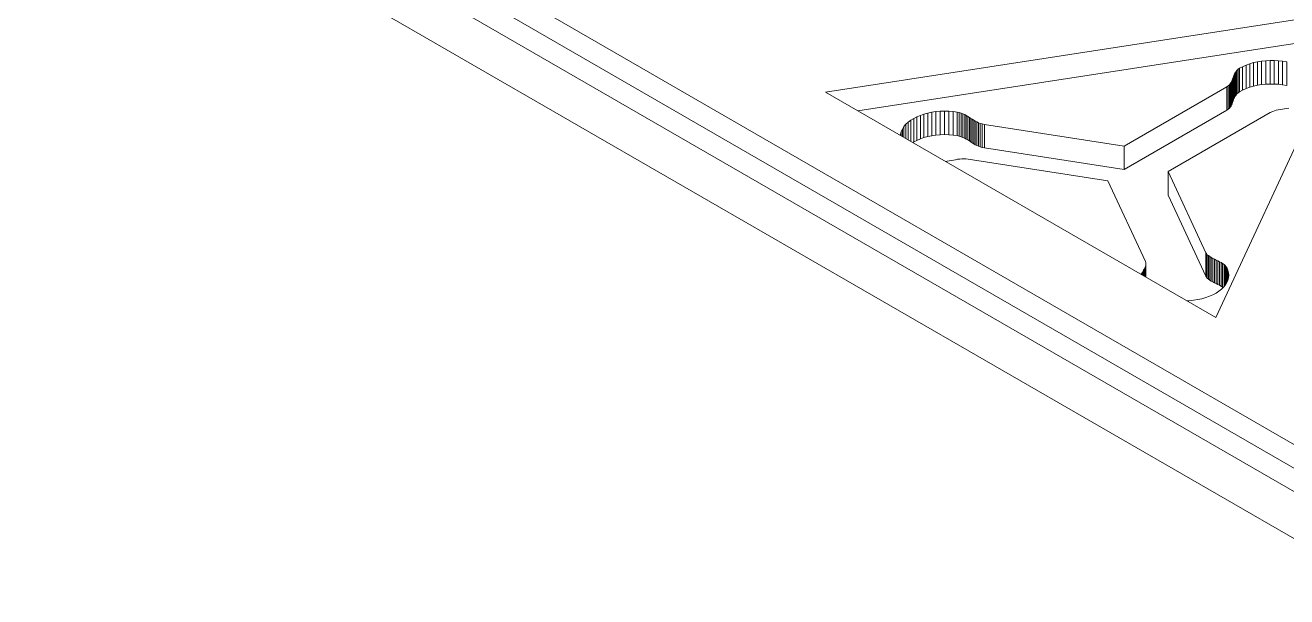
# Model space of a CAD drawing. Header units: inches. Extents: x 2.5 to 18.9, y 2.6 to 12.3.
# Drawn here: x 2.521 to 5.254, y 5.622 to 6.861 of the extents above; entities that cross this region are included whole.
import ezdxf

# ---------------------------------------------------------------- set-up
doc = ezdxf.new("R2010")
doc.units = ezdxf.units.IN
doc.header["$MEASUREMENT"] = 0

# ---------------------------------------------------------------- blocks, each defined once
blk = doc.blocks.new('A$C39963D99')
at = {"color": 0, "linetype": 'Continuous', "lineweight": 0, "extrusion": (3.33067e-16, 0.816497, 0.57735)}
for p, q in [((5.6569, -3.0619), (13.8593, -7.7975)), ((5.6569, -3.1129), (13.8593, -7.8486)), ((13.8593, -7.8486), (5.6569, -3.1129)), ((13.8593, -7.8996), (5.6569, -3.1639)), ((5.6569, -3.1639), (13.8593, -7.8996)), ((13.8593, -8.0017), (5.6569, -3.266)), ((7.391, -3.8856), (8.5461, -3.7069)), ((8.5461, -3.7069), (8.2366, -4.3738)), ((8.5206, -3.7619), (7.4607, -3.9259)), ((8.3018, -3.8266), (8.3098, -3.8237)), ((8.3098, -3.8237), (8.3182, -3.8213)), ((8.3098, -3.8747), (8.3098, -3.8237)), ((8.3182, -3.8213), (8.3268, -3.8193)), ((8.3182, -3.8723), (8.3182, -3.8213)), ((8.3268, -3.8193), (8.3357, -3.8179)), ((8.3268, -3.8704), (8.3268, -3.8193)), ((8.3357, -3.8179), (8.3448, -3.817)), ((8.3357, -3.8689), (8.3357, -3.8179)), ((8.3448, -3.817), (8.3539, -3.8165)), ((8.3448, -3.868), (8.3448, -3.817)), ((8.3539, -3.8676), (8.3539, -3.8165)), ((8.3539, -3.8165), (8.3631, -3.8166)), ((8.3631, -3.8676), (8.3631, -3.8166)), ((8.3631, -3.8166), (8.3722, -3.8171)), ((8.3722, -3.8682), (8.3722, -3.8171)), ((8.3722, -3.8171), (8.3812, -3.8182)), ((8.3812, -3.8692), (8.3812, -3.8182)), ((8.3812, -3.8182), (8.3901, -3.8198)), ((8.3901, -3.8708), (8.3901, -3.8198)), ((8.2728, -3.8565), (8.2738, -3.8538)), ((8.2738, -3.8538), (8.2747, -3.851)), ((8.2738, -3.9048), (8.2738, -3.8538)), ((8.2747, -3.851), (8.2757, -3.8483)), ((8.2747, -3.902), (8.2747, -3.851)), ((8.2757, -3.8483), (8.2769, -3.8456)), ((8.2757, -3.8993), (8.2757, -3.8483)), ((8.2769, -3.8456), (8.2783, -3.843)), ((8.2769, -3.8966), (8.2769, -3.8456)), ((8.2783, -3.843), (8.2801, -3.8404)), ((8.2783, -3.894), (8.2783, -3.843)), ((8.2801, -3.8404), (8.2822, -3.838)), ((8.2801, -3.8914), (8.2801, -3.8404)), ((8.2822, -3.838), (8.2848, -3.8356)), ((8.2822, -3.889), (8.2822, -3.838)), ((8.2848, -3.8356), (8.2879, -3.8334)), ((8.2848, -3.8867), (8.2848, -3.8356)), ((8.2879, -3.8334), (8.2941, -3.83)), ((8.2879, -3.8845), (8.2879, -3.8334)), ((8.2941, -3.83), (8.3018, -3.8266)), ((8.2941, -3.8811), (8.2941, -3.83)), ((8.3018, -3.8776), (8.3018, -3.8266)), ((8.0378, -4.002), (8.2602, -3.8736)), ((8.2602, -3.8736), (8.2633, -3.8714)), ((8.2602, -3.9246), (8.2602, -3.8736)), ((8.2633, -3.8714), (8.2657, -3.8692)), ((8.2633, -3.9224), (8.2633, -3.8714)), ((8.2657, -3.8692), (8.2677, -3.8668)), ((8.2657, -3.9202), (8.2657, -3.8692)), ((8.2677, -3.8668), (8.2694, -3.8644)), ((8.2677, -3.9179), (8.2677, -3.8668)), ((8.2694, -3.8644), (8.2707, -3.8618)), ((8.2694, -3.9154), (8.2694, -3.8644)), ((8.2707, -3.8618), (8.2719, -3.8592)), ((8.2707, -3.9128), (8.2707, -3.8618)), ((8.2719, -3.8592), (8.2728, -3.8565)), ((8.2719, -3.9102), (8.2719, -3.8592)), ((8.2728, -3.9075), (8.2728, -3.8565)), ((8.2941, -3.8811), (8.2879, -3.8845)), ((8.3018, -3.8776), (8.2941, -3.8811)), ((8.3098, -3.8747), (8.3018, -3.8776)), ((8.3182, -3.8723), (8.3098, -3.8747)), ((8.3268, -3.8704), (8.3182, -3.8723)), ((8.3357, -3.8689), (8.3268, -3.8704)), ((8.3448, -3.868), (8.3357, -3.8689)), ((8.3539, -3.8676), (8.3448, -3.868)), ((8.3631, -3.8676), (8.3539, -3.8676)), ((8.3722, -3.8682), (8.3631, -3.8676)), ((8.3812, -3.8692), (8.3722, -3.8682)), ((8.3901, -3.8708), (8.3812, -3.8692)), ((8.2366, -4.3738), (7.391, -3.8856)), ((8.2728, -3.9075), (8.2719, -3.9102)), ((8.2738, -3.9048), (8.2728, -3.9075)), ((8.2747, -3.902), (8.2738, -3.9048)), ((8.2757, -3.8993), (8.2747, -3.902)), ((8.2769, -3.8966), (8.2757, -3.8993)), ((8.2783, -3.894), (8.2769, -3.8966)), ((8.2801, -3.8914), (8.2783, -3.894)), ((8.2822, -3.889), (8.2801, -3.8914)), ((8.2848, -3.8867), (8.2822, -3.889)), ((8.2879, -3.8845), (8.2848, -3.8867)), ((7.5888, -3.9386), (7.5962, -3.9355)), ((7.5962, -3.9355), (7.6041, -3.9328)), ((7.5962, -3.9865), (7.5962, -3.9355)), ((7.6041, -3.9328), (7.6124, -3.9305)), ((7.6041, -3.9838), (7.6041, -3.9328)), ((7.6124, -3.9305), (7.621, -3.9287)), ((7.6124, -3.9816), (7.6124, -3.9305)), ((7.621, -3.9287), (7.6299, -3.9274)), ((7.621, -3.9798), (7.621, -3.9287)), ((7.6299, -3.9274), (7.6391, -3.9266)), ((7.6299, -3.9784), (7.6299, -3.9274)), ((7.6391, -3.9266), (7.6485, -3.9262)), ((7.6391, -3.9776), (7.6391, -3.9266)), ((7.6485, -3.9773), (7.6485, -3.9262)), ((7.6485, -3.9262), (7.6579, -3.9265)), ((7.6579, -3.9775), (7.6579, -3.9265)), ((7.6579, -3.9265), (7.6675, -3.9272)), ((7.6675, -3.9783), (7.6675, -3.9272)), ((7.6675, -3.9272), (7.6759, -3.9284)), ((7.6759, -3.9794), (7.6759, -3.9284)), ((7.6759, -3.9284), (7.6804, -3.9294)), ((7.6804, -3.9804), (7.6804, -3.9294)), ((7.6804, -3.9294), (7.6847, -3.9306)), ((7.6847, -3.9817), (7.6847, -3.9306)), ((7.6847, -3.9306), (7.6886, -3.9322)), ((7.6886, -3.9832), (7.6886, -3.9322)), ((7.6886, -3.9322), (7.6923, -3.9339)), ((7.6923, -3.9849), (7.6923, -3.9339)), ((7.6923, -3.9339), (7.6958, -3.9358)), ((7.6958, -3.9868), (7.6958, -3.9358)), ((7.6958, -3.9358), (7.6992, -3.9378)), ((8.2602, -3.9246), (8.0378, -4.053)), ((8.3544, -3.9293), (8.1331, -4.0571)), ((8.2633, -3.9224), (8.2602, -3.9246)), ((8.2657, -3.9202), (8.2633, -3.9224)), ((8.2677, -3.9179), (8.2657, -3.9202)), ((8.2694, -3.9154), (8.2677, -3.9179)), ((8.2707, -3.9128), (8.2694, -3.9154)), ((8.2719, -3.9102), (8.2707, -3.9128)), ((8.3596, -3.9268), (8.3544, -3.9293)), ((8.3633, -3.9254), (8.3596, -3.9268)), ((8.3674, -3.9242), (8.3633, -3.9254)), ((8.3716, -3.9233), (8.3674, -3.9242)), ((8.376, -3.9225), (8.3716, -3.9233)), ((8.3806, -3.9218), (8.376, -3.9225)), ((8.3852, -3.9213), (8.3806, -3.9218)), ((8.3899, -3.9207), (8.3852, -3.9213)), ((8.3947, -3.9202), (8.3899, -3.9207)), ((7.5572, -3.9651), (7.5607, -3.9598)), ((7.5607, -3.9598), (7.5649, -3.9549)), ((7.5607, -3.9836), (7.5607, -3.9598)), ((7.5649, -3.9549), (7.5699, -3.9503)), ((7.5649, -3.986), (7.5649, -3.9549)), ((7.5699, -3.9503), (7.5756, -3.946)), ((7.5699, -3.9889), (7.5699, -3.9503)), ((7.5756, -3.946), (7.5819, -3.9421)), ((7.5756, -3.9922), (7.5756, -3.946)), ((7.5819, -3.9421), (7.5888, -3.9386)), ((7.5819, -3.9932), (7.5819, -3.9421)), ((7.5888, -3.9897), (7.5888, -3.9386)), ((7.6992, -3.9888), (7.6992, -3.9378)), ((7.6992, -3.9378), (7.7024, -3.9399)), ((7.7024, -3.9909), (7.7024, -3.9399)), ((7.7024, -3.9399), (7.7056, -3.942)), ((7.7056, -3.993), (7.7056, -3.942)), ((7.7056, -3.942), (7.7087, -3.9441)), ((7.7087, -3.9951), (7.7087, -3.9441)), ((7.7087, -3.9441), (7.7119, -3.9461)), ((7.7119, -3.9972), (7.7119, -3.9461)), ((7.7119, -3.9461), (7.7152, -3.9481)), ((7.7152, -3.9991), (7.7152, -3.9481)), ((7.7152, -3.9481), (7.7186, -3.9499)), ((7.7186, -4.0009), (7.7186, -3.9499)), ((7.7186, -3.9499), (7.7221, -3.9515)), ((7.7221, -4.0026), (7.7221, -3.9515)), ((7.7221, -3.9515), (7.7259, -3.953)), ((7.7259, -4.004), (7.7259, -3.953)), ((7.7259, -3.953), (7.7299, -3.9541)), ((7.7299, -4.0052), (7.7299, -3.9541)), ((7.7299, -3.9541), (7.7354, -3.9552)), ((7.7354, -4.0062), (7.7354, -3.9552)), ((7.7354, -3.9552), (8.0378, -4.002)), ((7.5528, -3.979), (7.5531, -3.9761)), ((7.5531, -3.9761), (7.5547, -3.9706)), ((7.5531, -3.9792), (7.5531, -3.9761)), ((7.5547, -3.9706), (7.5572, -3.9651)), ((7.5547, -3.9801), (7.5547, -3.9706)), ((7.5572, -3.9816), (7.5572, -3.9651)), ((7.5888, -3.9897), (7.5819, -3.9932)), ((7.5962, -3.9865), (7.5888, -3.9897)), ((7.6041, -3.9838), (7.5962, -3.9865)), ((7.6124, -3.9816), (7.6041, -3.9838)), ((7.621, -3.9798), (7.6124, -3.9816)), ((7.6299, -3.9784), (7.621, -3.9798)), ((7.6391, -3.9776), (7.6299, -3.9784)), ((7.6485, -3.9773), (7.6391, -3.9776)), ((7.6579, -3.9775), (7.6485, -3.9773)), ((7.6675, -3.9783), (7.6579, -3.9775)), ((7.6759, -3.9794), (7.6675, -3.9783)), ((7.6804, -3.9804), (7.6759, -3.9794)), ((7.6847, -3.9817), (7.6804, -3.9804)), ((7.6886, -3.9832), (7.6847, -3.9817)), ((7.6923, -3.9849), (7.6886, -3.9832)), ((7.6958, -3.9868), (7.6923, -3.9849)), ((7.6992, -3.9888), (7.6958, -3.9868)), ((7.7024, -3.9909), (7.6992, -3.9888)), ((7.5819, -3.9932), (7.5797, -3.9945)), ((7.7056, -3.993), (7.7024, -3.9909)), ((7.7087, -3.9951), (7.7056, -3.993)), ((7.7119, -3.9972), (7.7087, -3.9951)), ((7.7152, -3.9991), (7.7119, -3.9972)), ((7.7186, -4.0009), (7.7152, -3.9991)), ((7.7221, -4.0026), (7.7186, -4.0009)), ((7.7259, -4.004), (7.7221, -4.0026)), ((7.7299, -4.0052), (7.7259, -4.004)), ((7.7354, -4.0062), (7.7299, -4.0052)), ((8.0378, -4.053), (7.7354, -4.0062)), ((8.0378, -4.053), (8.0378, -4.002)), ((7.654, -4.0351), (7.6509, -4.0356)), ((7.6586, -4.0342), (7.654, -4.0351)), ((7.6632, -4.0333), (7.6586, -4.0342)), ((7.6678, -4.0324), (7.6632, -4.0333)), ((7.6723, -4.0316), (7.6678, -4.0324)), ((7.6769, -4.0308), (7.6723, -4.0316)), ((7.6814, -4.0302), (7.6769, -4.0308)), ((7.6859, -4.0298), (7.6814, -4.0302)), ((7.6904, -4.0297), (7.6859, -4.0298)), ((7.6949, -4.0298), (7.6904, -4.0297)), ((7.6999, -4.0304), (7.6949, -4.0298)), ((8.0026, -4.0772), (7.6999, -4.0304)), ((8.1331, -4.1082), (8.1331, -4.0571)), ((8.1331, -4.0571), (8.2148, -4.2333)), ((8.084, -4.2525), (8.0026, -4.0772)), ((8.2148, -4.2843), (8.1331, -4.1082)), ((8.2148, -4.2843), (8.2148, -4.2333)), ((8.2148, -4.2333), (8.2159, -4.235)), ((8.2159, -4.2861), (8.2159, -4.235)), ((8.2159, -4.235), (8.2179, -4.2374)), ((8.0827, -4.2659), (8.0837, -4.2633)), ((8.0837, -4.2633), (8.0845, -4.2607)), ((8.0837, -4.2856), (8.0837, -4.2633)), ((8.0848, -4.2554), (8.084, -4.2525)), ((8.0845, -4.2607), (8.0849, -4.258)), ((8.0845, -4.286), (8.0845, -4.2607)), ((8.0849, -4.258), (8.0848, -4.2554)), ((8.0849, -4.2862), (8.0849, -4.258)), ((8.2179, -4.2884), (8.2179, -4.2374)), ((8.2179, -4.2374), (8.2204, -4.2395)), ((8.2204, -4.2906), (8.2204, -4.2395)), ((8.2204, -4.2395), (8.2233, -4.2416)), ((8.2233, -4.2926), (8.2233, -4.2416)), ((8.2233, -4.2416), (8.2264, -4.2436)), ((8.2264, -4.2946), (8.2264, -4.2436)), ((8.2264, -4.2436), (8.2298, -4.2455)), ((8.2298, -4.2965), (8.2298, -4.2455)), ((8.2298, -4.2455), (8.2334, -4.2473)), ((8.2334, -4.2983), (8.2334, -4.2473)), ((8.2334, -4.2473), (8.2371, -4.2491)), ((8.2371, -4.3001), (8.2371, -4.2491)), ((8.2371, -4.2491), (8.2408, -4.2509)), ((8.2408, -4.302), (8.2408, -4.2509)), ((8.2408, -4.2509), (8.2444, -4.2528)), ((8.2444, -4.3038), (8.2444, -4.2528)), ((8.2444, -4.2528), (8.2479, -4.2547)), ((8.2479, -4.3058), (8.2479, -4.2547)), ((8.2479, -4.2547), (8.2511, -4.2568)), ((8.2511, -4.3078), (8.2511, -4.2568)), ((8.2511, -4.2568), (8.2541, -4.2589)), ((8.2541, -4.3065), (8.2541, -4.2589)), ((8.2541, -4.2589), (8.2568, -4.2612)), ((8.2568, -4.3032), (8.2568, -4.2612)), ((8.2568, -4.2612), (8.259, -4.2636)), ((8.259, -4.2998), (8.259, -4.2636)), ((8.259, -4.2636), (8.2607, -4.2663)), ((8.0748, -4.2804), (8.0755, -4.279)), ((8.0755, -4.279), (8.0769, -4.2764)), ((8.0755, -4.2808), (8.0755, -4.279)), ((8.0769, -4.2764), (8.0784, -4.2737)), ((8.0769, -4.2816), (8.0769, -4.2764)), ((8.0784, -4.2737), (8.0799, -4.2711)), ((8.0784, -4.2825), (8.0784, -4.2737)), ((8.0799, -4.2711), (8.0814, -4.2685)), ((8.0799, -4.2834), (8.0799, -4.2711)), ((8.0814, -4.2685), (8.0827, -4.2659)), ((8.0814, -4.2842), (8.0814, -4.2685)), ((8.0827, -4.2849), (8.0827, -4.2659)), ((8.2159, -4.2861), (8.2148, -4.2843)), ((8.2179, -4.2884), (8.2159, -4.2861)), ((8.2204, -4.2906), (8.2179, -4.2884)), ((8.2233, -4.2926), (8.2204, -4.2906)), ((8.2607, -4.2966), (8.2607, -4.2663)), ((8.2607, -4.2663), (8.2627, -4.2711)), ((8.2639, -4.2875), (8.2624, -4.2928)), ((8.2627, -4.2917), (8.2627, -4.2711)), ((8.2627, -4.2711), (8.264, -4.2767)), ((8.2644, -4.2821), (8.2639, -4.2875)), ((8.264, -4.2857), (8.264, -4.2767)), ((8.264, -4.2767), (8.2644, -4.2821)), ((8.2264, -4.2946), (8.2233, -4.2926)), ((8.2298, -4.2965), (8.2264, -4.2946)), ((8.2334, -4.2983), (8.2298, -4.2965)), ((8.2371, -4.3001), (8.2334, -4.2983)), ((8.243, -4.3166), (8.2369, -4.3206)), ((8.2408, -4.302), (8.2371, -4.3001)), ((8.2444, -4.3038), (8.2408, -4.302)), ((8.2484, -4.3123), (8.243, -4.3166)), ((8.2479, -4.3058), (8.2444, -4.3038)), ((8.2511, -4.3078), (8.2479, -4.3058)), ((8.2531, -4.3078), (8.2484, -4.3123)), ((8.2522, -4.3086), (8.2511, -4.3078)), ((8.257, -4.303), (8.2531, -4.3078)), ((8.2601, -4.298), (8.257, -4.303)), ((8.2624, -4.2928), (8.2601, -4.298)), ((8.1782, -4.3372), (8.1735, -4.3374)), ((8.1877, -4.3363), (8.1782, -4.3372)), ((8.1972, -4.3348), (8.1877, -4.3363)), ((8.2063, -4.3328), (8.1972, -4.3348)), ((8.2148, -4.3304), (8.2063, -4.3328)), ((8.2228, -4.3275), (8.2148, -4.3304)), ((8.2301, -4.3242), (8.2228, -4.3275)), ((8.2369, -4.3206), (8.2301, -4.3242))]:
    blk.add_line(p, q, dxfattribs=at)

msp = doc.modelspace()

# ---------------------------------------------------------------- block references
msp.add_blockref('A$C39963D99', (-3.1356, 10.6011))

doc.saveas('drawing.dxf')
